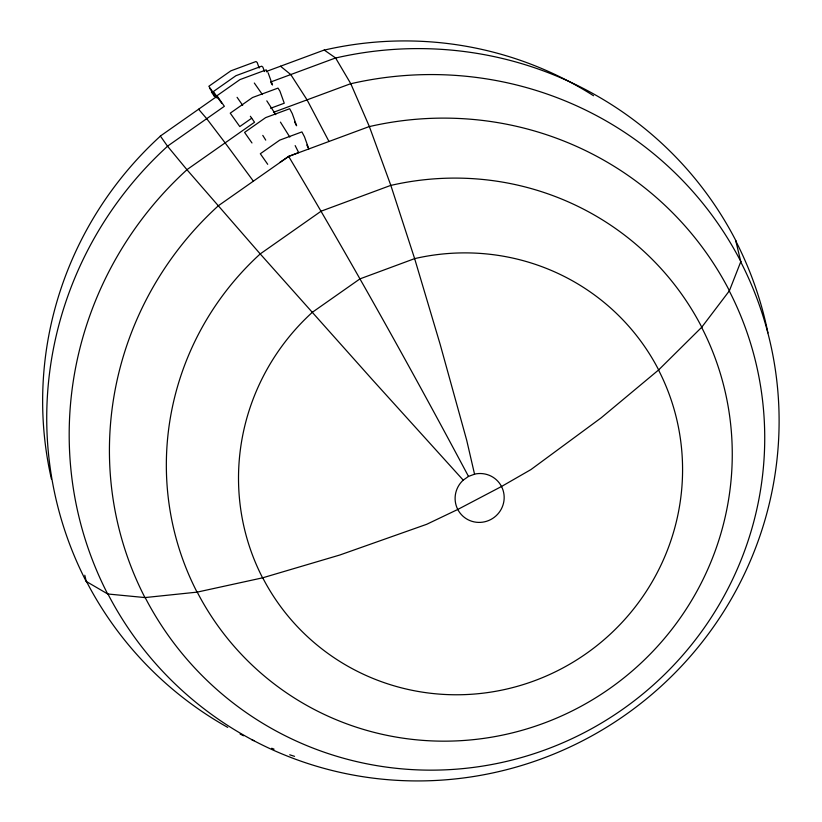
<?xml version="1.0" encoding="UTF-8"?>
<svg xmlns="http://www.w3.org/2000/svg" width="822" height="822" viewBox="0 0 822 822"><rect width="100%" height="100%" fill="white"/><g stroke="black" fill="none" stroke-linecap="round" stroke-linejoin="round"><path stroke-width="1.23" d="M84.789 575.246L86.279 581.462L107.744 593.987L145.011 597.573L197.105 592.138L262.629 577.825L339.846 555.004L426.71 524.292L457.741 509.476L501.523 486.49L530.92 469.588L601.17 417.833L658.617 369.951L701.731 327.238L729.371 290.824L740.797 261.663L735.721 240.538M217.183 97.952L216.237 96.852L160.372 136.041L167.503 146.182L186.923 169.681L260.214 253.926L372.53 379.867L463.218 480.13A24.732 24.27 -38.3 0 0 468.078 519.751A24.732 24.27 -38.3 0 0 503.937 500.917A24.732 24.27 -38.3 0 0 474.5 474.15M167.503 146.182L224.355 106.305L216.967 95.722L239.952 79.6L266.236 69.86L267.027 72.069M251.717 118.204L239.788 126.567L230.242 113.159L252.518 97.53L278 88.098L279.901 91.057L284.248 103.223L270.613 108.278M186.923 169.681L254.543 122.242L250.35 116.262M218.097 205.921L288.656 156.416L298.663 152.563L295.16 145.607M312.155 312.422L359.964 278.874L414.637 258.622A223.543 219.361 -38.3 0 1 658.658 369.931M463.218 480.13L468.499 476.421L474.551 474.181L466.711 440.294L440.16 344.356L414.637 258.622L390.82 185.361L369.345 126.526L350.768 83.669L335.592 57.951L324.217 50.029L266.277 71.493M279.768 162.479L288.656 156.416L369.345 126.526M335.592 57.951L270.582 82.036L272.493 84.985L268.147 72.819M273.449 112.316L350.768 83.669M390.82 185.361L321.145 211.172L260.214 253.926A284.864 279.542 -38.3 0 0 197.054 592.169M280.518 66.222L290.752 74.555L307.058 99.863L328.995 141.466M221.704 103.223L213.371 91.54L235.914 75.716L261.704 66.171L262.896 67.147L264.478 71.565M198.595 109.223L206.712 118.676L225.136 142.874L253.382 181.169M254.317 83.032L262.393 94.561M266.801 100.849L275.76 114.648M237.085 97.325L242.685 105.308M267.715 164.318L260.327 153.745L279.727 140.13L301.91 131.91L304.479 136.771L308.825 148.946L306.781 145.052M251.974 142.966L244.586 132.393L265.629 117.628L289.683 108.72L292.252 113.58L296.598 125.756L294.553 121.862M216.237 96.852L208.839 86.279L230.838 70.846L255.991 61.527L257.194 62.493L259.166 68.031M216.094 97.705L209.764 88.406M211.429 92.013L214.48 96.39L214.234 95.784M280.446 122.118L289.806 137.069M262.783 135.394L265.742 140.11M288.656 156.416C351.354 261.509 410.99 368.42 468.499 476.421M262.588 577.845A223.543 219.361 -38.3 0 1 312.185 312.452M144.96 597.604A329.879 323.704 -38.3 0 1 218.138 205.962M107.682 594.018A357.365 350.686 -38.3 0 1 186.964 169.733M86.218 581.493A366.612 359.759 -38.3 0 1 167.554 146.234M51.406 478.938A357.365 350.686 -38.3 0 1 160.424 136.092M658.525 370.003A223.656 219.474 -38.3 0 1 561.241 668.841A223.656 219.474 -38.3 0 1 262.721 577.784M701.618 327.3A285.018 279.696 -38.3 0 1 577.64 708.122A285.018 279.696 -38.3 0 1 197.218 592.087M729.237 290.885A330.054 323.889 -38.3 0 1 585.675 731.888A330.054 323.889 -38.3 0 1 145.145 597.512M740.663 261.735A357.56 350.881 -38.3 0 1 585.13 739.481A357.56 350.881 -38.3 0 1 107.888 593.905M735.577 240.61A366.818 359.954 -38.3 0 1 767.923 332.889M294.553 756.343A366.818 359.954 -38.3 0 1 289.724 754.781M274.096 749.171A366.818 359.954 -38.3 0 1 271.712 748.246M253.988 740.725A366.818 359.954 -38.3 0 1 251.655 739.646M243.548 735.752A366.818 359.954 -38.3 0 1 240.116 734.025M227.725 727.388A366.818 359.954 -38.3 0 1 86.423 581.38M390.83 185.412A284.864 279.542 -38.3 0 1 701.783 327.207M369.355 126.588A329.879 323.704 -38.3 0 1 729.433 290.783M350.778 83.741A357.365 350.686 -38.3 0 1 740.869 261.622M335.602 58.013A366.612 359.759 -38.3 0 1 735.782 240.507M324.238 50.101A357.365 350.686 -38.3 0 1 593.535 95.742"/></g></svg>
